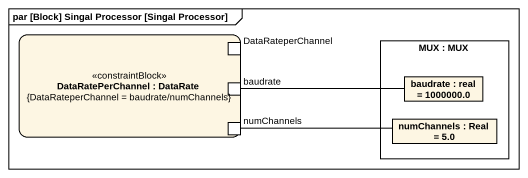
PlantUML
@startuml
mainframe par [Block] Singal Processor [Singal Processor]
rectangle "DataRatePerChannel : DataRate\n{DataRateperChannel = baudrate/numChannels}" as DataRatePerChannel <<constraintBlock>> {
  port DataRateperChannel
  port baudrate
  port numChannels
}
rectangle "MUX : MUX" as MUX {
  rectangle "baudrate : real = 1000000.0" as baudrate_2
  rectangle "numChannels : Real = 5.0" as numChannels_2
}
baudrate -right- baudrate_2
numChannels -right- numChannels_2
@enduml
